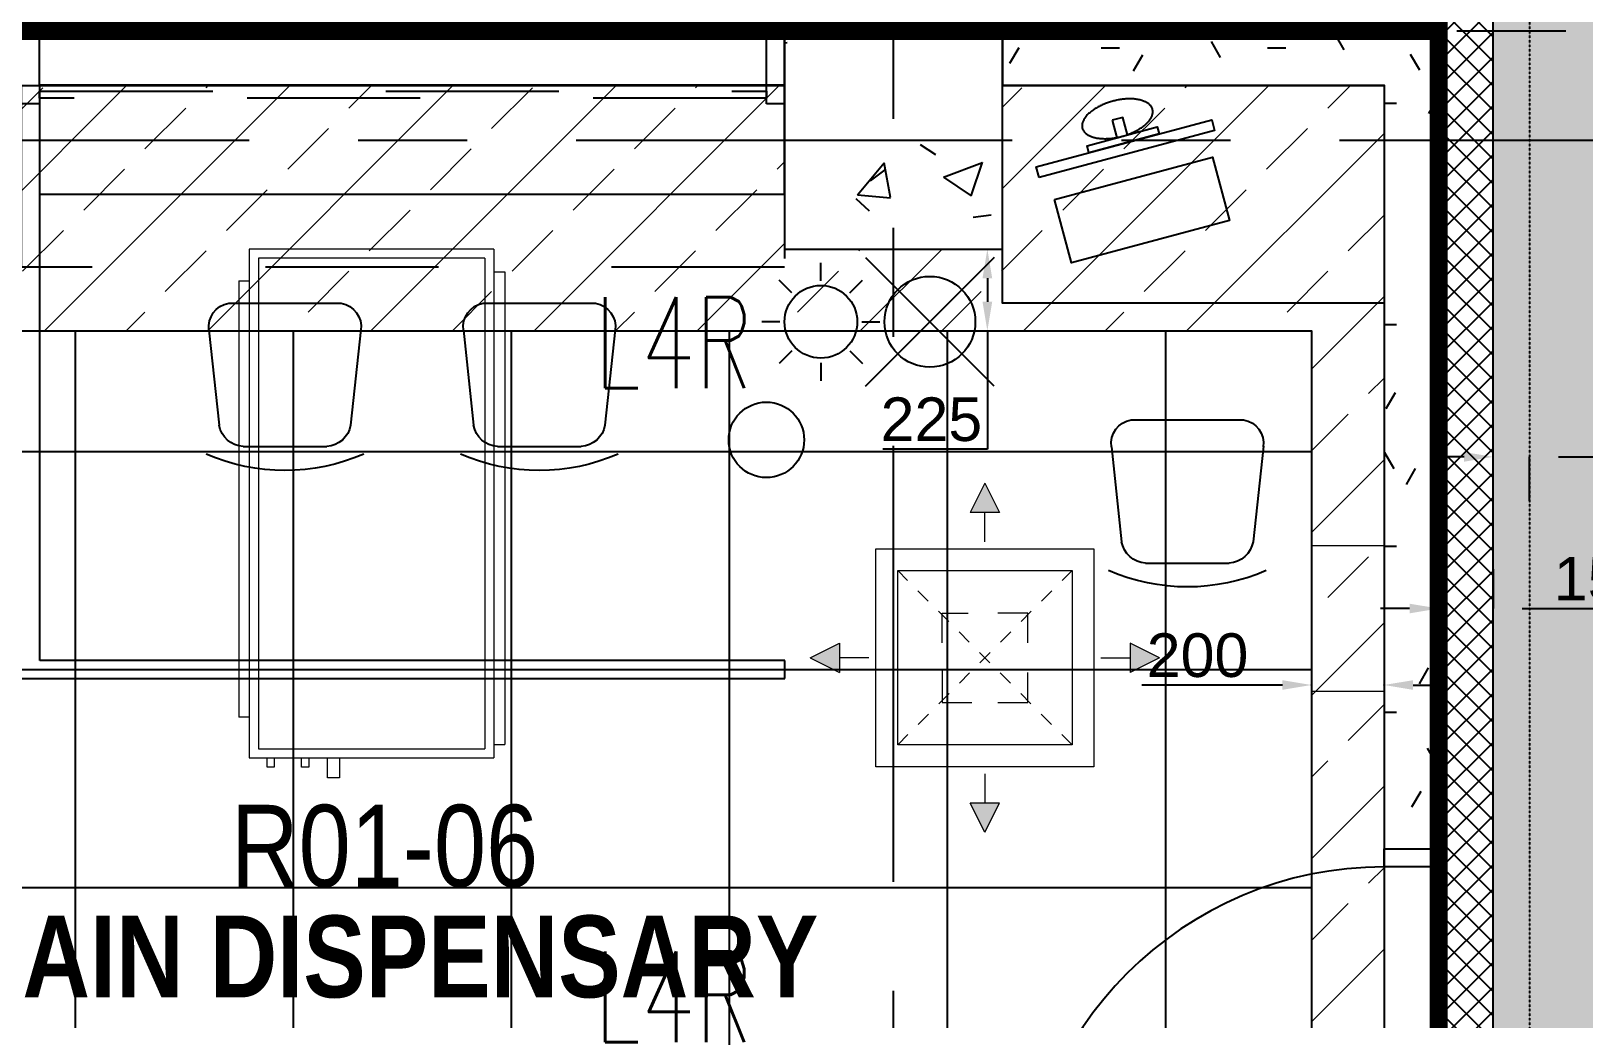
# Model space of a CAD drawing. Header units: millimetres. Extents: x -92759 to 184353, y -15225 to 86714.
# Drawn here: x -55507 to -51233, y 35123 to 37841 of the extents above; entities that cross this region are included whole.
import ezdxf

# ---------------------------------------------------------------- set-up
doc = ezdxf.new("R2010")
doc.units = ezdxf.units.MM
for name, pattern in [('Aligning Line', [3.2004, 1.6002, -1.6002]), ('Dash', [952.5, 476.25, -476.25]), ('HIDDEN', [0.375, 0.25, -0.125]), ('IDA - Grid Line', [2100, 1200, -300, 300, -300]), ('IDA - Hidden 2-1', [450, 300, -150])]:
    doc.linetypes.add(name, pattern=pattern)
doc.layers.get('Defpoints').update_dxf_attribs({"color": 8})
for name, color, linetype in [('0-1', 9, 'Continuous'), ('A-_DOOR----_E', 8, 'Continuous'), ('A-_FURT----_E-1', 8, 'Continuous'), ('A-_ROOMNAME_A', 8, 'Continuous'), ('A-_WALL----_H-1', 9, 'Continuous'), ('A-_WALLPRTN_E', 8, 'Continuous'), ('A-PATT-CONC', 8, 'Continuous'), ('AAG_Dimension', 7, 'Continuous'), ('E-_LITG _ CKT -DB', 1, 'HIDDEN'), ('E-legend', 1, 'Continuous'), ('HF', 7, 'Continuous'), ('HFI 02', 7, 'Continuous'), ('M-ACMV_FCU', 5, 'Continuous'), ('S-_COLN----_E', 8, 'Continuous')]:
    doc.layers.add(name, color=color, linetype=linetype)
for name, color, linetype, true_color in [('1599_FURN_RHH_BLK8 _NEW__1ST STY_dwg _2_-1', 7, 'Continuous', 0xaaaaaa), ('A-_DETA----_E-1', 7, 'IDA - Hidden 2-1', 0xa5a5a5), ('A-_DETA----_E-8', 7, 'Continuous', 0xa5a5a5), ('A-_DETA----_ED-2', 1, 'Continuous', 0xff0000), ('A-_DOOR----_H', 7, 'Dash', 0x000050), ('A-_FURN--4', 7, 'Continuous', 0xaaaaaa), ('E-_FIREALAM_E-1', 1, 'Continuous', 0xff0000), ('S-_ANOTGRID_E-1', 9, 'IDA - Grid Line', 0x808080)]:
    doc.layers.add(name, color=color, linetype=linetype, true_color=true_color)
for name, color, linetype, lineweight in [('HFI 9MM FPB', 94, 'Continuous', 5), ('M-ACMV_Control Panel', 7, 'Continuous', 25), ('M-ACMV_CP_ HL', 7, 'Continuous', 20), ('M-ACMV_FCU--PFCU', 86, 'Continuous', 25), ('M-ACMV_SAD', 5, 'Continuous', 18), ('M-ACMV_SAG', 5, 'Continuous', 25)]:
    doc.layers.add(name, color=color, linetype=linetype, lineweight=lineweight)
doc.styles.add('Arial', font='arial.ttf')
doc.styles.add('Arial Narrow_2', font='ARIALN.TTF', dxfattribs={"height": 225})
doc.styles.add('Arial Narrow_B_1', font='ARIALNB.TTF', dxfattribs={"height": 300})
doc.styles.add('Simplex', font='simplex_.ttf', dxfattribs={"width": 0.7, "height": 450})
doc.styles.get("Standard").update_dxf_attribs({"font": 'arial.ttf'})
doc.dimstyles.get("Standard").update_dxf_attribs({"dimtxt": 0.18, "dimasz": 0.18, "dimexe": 0.18, "dimexo": 0.0625, "dimgap": 0.09, "dimtad": 0, "dimtih": 1, "dimtoh": 1, "dimdec": 4, "dimzin": 0, "dimdsep": 46, "dimtxsty": 'Standard', "dimcen": 0.09, "dimadec": 0, "dimazin": 0, "dimtfac": 1, "dimtdec": 4, "dimtofl": 0, "dimtmove": 0, "dimatfit": 3, "dimfxl": 1, "dimtolj": 1, "dimtzin": 0, "dimarcsym": 0})
pattern_1 = [(0, (-11870.95, 40538.29), (609.6, 152.4), [50.292, -406.908, 50.292, -406.908, -2438.4]), (0, (-11870.95, 40538.29), (609.6, 152.4), [-914.4, 50.292, -864.108, 50.292, -406.908, -1066.8]), (0, (-11870.95, 40538.29), (609.6, 152.4), [-2286, 50.292, -254.508, 50.292, -711.708]), (120, (-11642.35, 40614.49), (-436.78227, 451.7291), [50.292, -406.908, 50.292, -406.908, -2438.4]), (120, (-11642.35, 40614.49), (-436.78227, 451.7291), [-914.4, 50.292, -864.108, 50.292, -406.908, -1066.8]), (120, (-11642.35, 40614.49), (-436.78227, 451.7291), [-2286, 50.292, -254.508, 50.292, -711.708]), (240, (-11566.15, 40919.29), (-172.81773, -604.1291), [50.292, -406.908, 50.292, -406.908, -2438.4]), (240, (-11566.15, 40919.29), (-172.81773, -604.1291), [-914.4, 50.292, -864.108, 50.292, -406.908, -1066.8]), (240, (-11566.15, 40919.29), (-172.81773, -604.1291), [-2286, 50.292, -254.508, 50.292, -711.708])]

# ---------------------------------------------------------------- blocks, each defined once
blk = doc.blocks.new('IDA - Strobe Light - IDA - Strobe Light-8827150-BLK8_RHH_1ST STOREY PLAN')
at = {"layer": 'A-_DETA----_ED-2'}
for p, q in [((200, 312.5), (200, 362.5)), ((120.5, 279.5), (85.1, 314.9)), ((279.5, 279.5), (314.9, 314.9)), ((87.5, 200), (37.5, 200)), ((312.5, 200), (362.5, 200)), ((120.5, 120.5), (85.1, 85.1)), ((200, 87.5), (200, 37.5)), ((279.5, 120.5), (314.9, 85.1))]:
    blk.add_line(p, q, dxfattribs=at)
blk.add_circle((200, 200), 100, dxfattribs=at)
blk = doc.blocks.new('IDA - F - Single - Swing1 - 1100L X 2200H -TD-03-10510365-BLK8_RHH_1ST STOREY PLAN')
at = {"layer": 'A-_DOOR----_E'}
for p, q in [((-550, 75), (-500, 75)), ((-500, 75), (-500, -75)), ((500, 75), (550, 75)), ((500, -75), (500, 75)), ((-500, -75), (-550, -75)), ((450, -75), (500, -75)), ((450, -1075), (450, -75)), ((500, -75), (500, -1075)), ((550, -75), (500, -75)), ((500, -1075), (450, -1075))]:
    blk.add_line(p, q, dxfattribs=at)
blk.add_arc((500, -75), 1000, 180, 270, dxfattribs=at)
blk = doc.blocks.new('IDA - RS - Roller Shutter - Single - 2100L X 1200H - RS03-10171729-BLK8_RHH_1ST STOREY PLAN')
at = {"layer": 'A-_DOOR----_E'}
for p, q in [((-1050, 125), (-1000, 125)), ((-1050, 75), (-1050, 125)), ((-1000, 125), (-1000, 75)), ((1000, 125), (1050, 125)), ((1000, 75), (1000, 125)), ((1050, 125), (1050, 75)), ((-1000, 75), (-1050, 75)), ((1050, 75), (1000, 75))]:
    blk.add_line(p, q, dxfattribs=at)
at = {"layer": 'A-_DOOR----_H'}
for p, q in [((-1050, 575), (1050, 575)), ((-1050, 75), (-1050, 575)), ((1050, 575), (1050, 75)), ((-1000, 109.525), (1000, 109.525)), ((-1000, 90.475), (-1000, 109.525)), ((1000, 90.475), (-1000, 90.475)), ((1000, 109.525), (1000, 90.475)), ((1050, 75), (-1050, 75))]:
    blk.add_line(p, q, dxfattribs=at)
blk = doc.blocks.new('IDA- Fire Extinguisher1 - 3kg AB-9639890-BLK8_RHH_1ST STOREY PLAN')
at = {"layer": 'A-_DETA----_ED-2'}
for p in [(-276.8, 376.8), (76.8, 376.8), (-276.8, 23.2), (76.8, 23.2)]:
    blk.add_line(p, (-100, 200), dxfattribs=at)
blk.add_circle((-100, 200), 125, dxfattribs=at)
blk = doc.blocks.new('1599_FURN_RHH_BLK8 _NEW__1ST STY_dwg_CHAIR-10346284-BLK8_RHH_1ST STOREY PLAN')
at = {"layer": 'A-_FURN--4'}
for p, q in [((362639.3, -313382.2), (362869.3, -313382.2)), ((362545.4, -313702.3), (362573.4, -313441.1)), ((362963.4, -313704.2), (362935.2, -313441.1)), ((362599.6, -313776.6), (362909, -313776.6))]:
    blk.add_line(p, q, dxfattribs=at)
for centre, radius, start, end in [((362754.4, -313864.3), 547.7, 66.6649, 113.3351), ((362643.9, -313453.7), 71.6, 93.695, 169.8843), ((362864.7, -313453.7), 71.6, 10.1157, 86.305), ((362610.5, -313711.7), 65.8, 171.7351, 260.4846), ((362898.2, -313711.7), 65.8, 279.5154, 8.2649)]:
    blk.add_arc(centre, radius, start, end, dxfattribs=at)
blk = doc.blocks.new('1599_FURN_RHH_BLK8 _NEW__1ST STY_dwg_MONITOR-10346286-BLK8_RHH_1ST STOREY PLAN')
at = {"layer": 'A-_FURN--4', "flags": 128}
for points in [[(-100, 250), (-70, 250), (-70, -250), (-100, -250)], [(-70, 100), (-50, 100), (-50, -100), (-70, -100)], [(0, 15), (-50, 15), (-50, -15), (0, -15)]]:
    blk.add_lwpolyline(points, close=True, dxfattribs=at)
at = {"layer": 'A-_FURN--4'}
for points in [[(0, 100), (-50, 100), (-50, 0)], [(50, 0), (50, 100), (0, 100)], [(-50, 0), (-50, -100), (0, -100)], [(0, -100), (50, -100), (50, 0)]]:
    blk.add_rational_spline(points, [1, 0.707106781187, 1], degree=2, dxfattribs=at)
blk = doc.blocks.new('1599_FURN_RHH_BLK8 _NEW__1ST STY_dwg _2_-10346281-BLK8_RHH_1ST STOREY PLAN')
at = {"layer": 'A-_FURN--4', "flags": 128}
for points in [[(-20005.1, -41649.1), (-20005.1, -41949.1), (-17955.1, -41949.1), (-17955.1, -41649.1)], [(-16305.1, -42249.1), (-17355.1, -42249.1), (-17355.1, -41649.1), (-16305.1, -41649.1)], [(-17212.3, -41963.8), (-16777.6, -41847.3), (-16731, -42021.2), (-17165.7, -42137.7)]]:
    blk.add_lwpolyline(points, close=True, dxfattribs=at)
at = {"rotation": 105.0000000002767}
blk.add_blockref('1599_FURN_RHH_BLK8 _NEW__1ST STY_dwg_MONITOR-10346286-BLK8_RHH_1ST STOREY PLAN', (-17039, -41741.3), dxfattribs=at)
at = {"extrusion": (0, 0, -1), "zscale": -1, "rotation": 180}
for p in [(382084.4, -356025.7), (381384.4, -356025.7), (379600.8, -356346.2)]:
    blk.add_blockref('1599_FURN_RHH_BLK8 _NEW__1ST STY_dwg_CHAIR-10346284-BLK8_RHH_1ST STOREY PLAN', p, dxfattribs=at)
blk = doc.blocks.new('A$Cb2bf8f38')
at = {"layer": 'A-_WALL----_H-1'}
h = blk.add_hatch(dxfattribs=at)
h.set_pattern_fill('FP_1', color=256, style=0, pattern_type=2)
h.set_pattern_definition(pattern_1)
h.paths.add_polyline_path([(-10500, 5150), (-10500, 5300), (-10550.1, 5300), (-10550, 5150)])
h.paths.add_polyline_path([(-14650, 5150), (-12550, 5150), (-12550, 5300), (-14650, 5300), (-14650, 5225)])
h.paths.add_polyline_path([(-16100, 5150), (-15750, 5150), (-15750, 5300), (-16100, 5300), (-16100, 5225)])
h.paths.add_polyline_path([(-8850, 5150), (-8850, 5300), (-9900, 5300), (-9900, 5150)])
h.paths.add_polyline_path([(-17200, 5150), (-17200, 5300), (-17300, 5300), (-17300, 5150)])
h = blk.add_hatch(dxfattribs=at)
h.set_pattern_fill('FP_1', color=256, style=0, pattern_type=2)
h.set_pattern_definition(pattern_1)
h.paths.add_polyline_path([(-8700, -2200), (-8700, -1949.9), (-8850, -1950), (-8850, -2200), (-8775, -2200)])
h.paths.add_polyline_path([(-8850, 1450), (-8700, 1450), (-8700, 1950), (-8850, 1950), (-8850, 1500)])
h.paths.add_polyline_path([(-8700, 3050), (-8700, 5300), (-8850, 5300), (-8850, 3050), (-8775, 3050)])
at = {"layer": 'S-_COLN----_E'}
h = blk.add_hatch(dxfattribs=at)
h.set_pattern_fill('FP_4', color=256, style=0, pattern_type=2)
h.set_pattern_definition([(50, (-11870.95, 40538.3), (1093.104, -95.634), [114.3, -1257.3]), (355, (-11871, 40538.3), (-211.457, 1146.34), [91.44, -1005.84]), (100.451, (-11779.9, 40530.3), (881.656, 1050.7), [97.14, -1068.54]), (46.184, (-11871, 40843.1), (1626.475, -252.257), [171.45, -1885.95]), (96.636, (-11735.4, 40822), (1424.416, 1484.565), [145.71, -1602.81]), (351.184, (-11871, 40843.1), (1424.43, 1484.55), [137.16, -1508.76]), (21, (-11718.55, 40766.9), (909.686, -613.59), [114.3, -1257.3]), (326, (-11718.6, 40766.9), (370.812, 1105.13), [91.44, -1005.84]), (71.451, (-11642.7, 40715.8), (1280.503, 491.528), [97.14, -1068.54]), (37.5, (-11870.95, 40538.3), (18.5313, 507.3303), [50.292, -943.356, 50.292, -970.788, -1009.65]), (37.5, (-11870.95, 40538.3), (18.5313, 507.3303), [-2014.728, 50.292, -959.358]), (7.5, (-11870.95, 40538.3), (400.918, 601.084), [50.292, -531.876, 50.292, -920.496, -384.81]), (7.5, (-11870.95, 40538.3), (400.918, 601.084), [-1552.956, 50.292, -334.518]), (327.5, (-12210.8, 40538.3), (813.545, -34.3737), [50.292, -330.708, 50.292, -1138.428, -1577.34]), (327.5, (-12210.8, 40538.3), (813.545, -34.3737), [-1569.72, 50.292, -1527.048]), (317.5, (-12363.2, 40538.3), (888.775, 152.56), [50.292, -445.008, 50.292, -739.14, -1120.14]), (317.5, (-12363.2, 40538.3), (888.775, 152.56), [-1284.732, 50.292, -1069.848])])
h.paths.add_polyline_path([(-9900, 4700), (-9900, 5300), (-10500, 5300), (-10500, 4700)])
at = {"layer": 'A-_DETA----_E-1'}
blk.add_line((-6100, 5300), (-8700, 5300), dxfattribs=at)
at = {"layer": 'A-_DETA----_E-8'}
blk.add_line((-12750, 5300), (-10300, 5300), dxfattribs=at)
at = {"layer": 'A-_WALLPRTN_E'}
for p, q in [((-14400, 5300), (-10500, 5300)), ((-12550, 5150), (-12550, 5300)), ((-10550.1, 5300), (-10550.1, 5150)), ((-10500, 5150), (-10500, 5300)), ((-8700, 5300), (-9900, 5300)), ((-9900, 5300), (-9900, 5150)), ((-8700, 3050), (-8700, 5300)), ((-10550.1, 5150), (-12550, 5150)), ((-12549, 5134.5), (-12549, 5150)), ((-9900, 5150), (-8850, 5150)), ((-8850, 5150), (-8850, 3050)), ((-12549, 3568), (-12549, 5115.5)), ((-10499, 3568), (-12549, 3568)), ((-10499, 3518), (-10499, 3568)), ((-12599, 3518), (-10499, 3518)), ((-8850, 3050), (-8700, 3050))]:
    blk.add_line(p, q, dxfattribs=at)
at = {"layer": 'S-_ANOTGRID_E-1'}
for p, q in [((-10200, -20141.4), (-10200, 53272.8)), ((-38373.1, 5000), (13584.7, 5000))]:
    blk.add_line(p, q, dxfattribs=at)
at = {"layer": 'S-_COLN----_E'}
for p, q in [((-9900, 5300), (-10500, 5300)), ((-10500, 5300), (-10500, 5150)), ((-9900, 5150), (-9900, 5300)), ((-9900, 4700), (-9900, 5150)), ((-10500, 5100), (-10500, 4700)), ((-10500, 4700), (-9900, 4700))]:
    blk.add_line(p, q, dxfattribs=at)
at = {"layer": '1599_FURN_RHH_BLK8 _NEW__1ST STY_dwg _2_-1'}
blk.add_blockref('1599_FURN_RHH_BLK8 _NEW__1ST STY_dwg _2_-10346281-BLK8_RHH_1ST STOREY PLAN', (7455.1, 46800), dxfattribs=at)
at = {"layer": 'A-_DOOR----_E'}
for name, p, rotation in [('IDA - RS - Roller Shutter - Single - 2100L X 1200H - RS03-10171729-BLK8_RHH_1ST STOREY PLAN', (-11550, 5225), 180), ('IDA - F - Single - Swing1 - 1100L X 2200H -TD-03-10510365-BLK8_RHH_1ST STOREY PLAN', (-8775, 2500), 269.9999999999999)]:
    blk.add_blockref(name, p, dxfattribs=dict(at, rotation=rotation))
at = {"layer": 'A-_FURT----_E-1', "rotation": 180}
blk.add_blockref('IDA- Fire Extinguisher1 - 3kg AB-9639890-BLK8_RHH_1ST STOREY PLAN', (-10200, 4700), dxfattribs=at)
at = {"layer": 'E-_FIREALAM_E-1', "rotation": 180}
blk.add_blockref('IDA - Strobe Light - IDA - Strobe Light-8827150-BLK8_RHH_1ST STOREY PLAN', (-10200, 4700), dxfattribs=at)
at = {"layer": 'A-_ROOMNAME_A', "char_height": 225, "attachment_point": 1}
for s, insert, width, style in [('R01-06', (-12023.1, 3170.8), 1058.227, 'Arial Narrow_2'), ('MAIN DISPENSARY', (-12812.1, 2866), 2970.252, 'Arial Narrow_B_1')]:
    blk.add_mtext(s, dxfattribs=dict(at, insert=insert, width=width, style=style))
blk = doc.blocks.new('*D509')
at = {"layer": 'Defpoints', "color": 0, "transparency": 16777216}
for p in [(3171, 463280.7), (3320.9, 463280.7), (3320.9, 463172.7)]:
    blk.add_point(p, dxfattribs=at)
at = {"layer": 'HFI 02', "color": 0, "lineweight": -2, "transparency": 16777216}
for p, q in [((3171, 463280.6), (3171, 463172.5)), ((3320.9, 463280.6), (3320.9, 463172.5)), ((3091, 463172.7), (3011, 463172.7)), ((3400.9, 463172.7), (3774.4, 463172.7))]:
    blk.add_line(p, q, dxfattribs=at)
at = {"layer": 'HFI 02', "color": 0, "transparency": 16777216}
for points in [[(3091, 463186), (3091, 463159.3), (3171, 463172.7)], [(3400.9, 463186), (3400.9, 463159.3), (3320.9, 463172.7)]]:
    blk.add_solid(points, dxfattribs=at)
at = {"layer": 'HFI 02', "color": 152, "true_color": 0x2776bb, "transparency": 16777216, "insert": (3627.7, 463253.9), "char_height": 120, "attachment_point": 5, "style": 'Arial'}
blk.add_mtext('\\A1;150', dxfattribs=at)
blk = doc.blocks.new('*D510')
at = {"layer": 'Defpoints', "color": 0, "transparency": 16777216}
for p in [(3420.9, 463590), (3320.9, 463468.7), (3420.9, 463468.7)]:
    blk.add_point(p, dxfattribs=at)
at = {"layer": 'HFI 02', "color": 0, "lineweight": -2, "transparency": 16777216}
for p, q in [((3240.9, 463590), (3160.9, 463590)), ((3320.9, 463468.8), (3320.9, 463590.2)), ((3420.9, 463468.8), (3420.9, 463590.2)), ((3500.9, 463590), (3874.4, 463590))]:
    blk.add_line(p, q, dxfattribs=at)
at = {"layer": 'HFI 02', "color": 0, "transparency": 16777216}
for points in [[(3240.9, 463603.3), (3240.9, 463576.7), (3320.9, 463590)], [(3500.9, 463603.3), (3500.9, 463576.7), (3420.9, 463590)]]:
    blk.add_solid(points, dxfattribs=at)
at = {"layer": 'HFI 02', "color": 152, "true_color": 0x2776bb, "transparency": 16777216, "insert": (3727.7, 463671.3), "char_height": 120, "attachment_point": 5, "style": 'Arial'}
blk.add_mtext('\\A1;100', dxfattribs=at)
blk = doc.blocks.new('*D585')
at = {"layer": 'AAG_Dimension', "color": 0, "lineweight": -2, "transparency": 16777216}
for p, q in [((1875.3, 464161.7), (1929.4, 464161.7)), ((1929.2, 464081.7), (1929.2, 464016.7)), ((1875.3, 463936.7), (1929.4, 463936.7)), ((1929.2, 463936.7), (1929.2, 463611.6)), ((1929.2, 463611.6), (1641.1, 463611.6))]:
    blk.add_line(p, q, dxfattribs=at)
at = {"layer": 'AAG_Dimension', "color": 0, "transparency": 16777216}
for points in [[(1915.9, 464081.7), (1942.5, 464081.7), (1929.2, 464161.7)], [(1915.9, 464016.7), (1942.5, 464016.7), (1929.2, 463936.7)]]:
    blk.add_solid(points, dxfattribs=at)
at = {"layer": 'Defpoints', "color": 0, "transparency": 16777216}
for p in [(1875.2, 464161.7), (1875.2, 463936.7), (1929.2, 463936.7)]:
    blk.add_point(p, dxfattribs=at)
at = {"layer": 'AAG_Dimension', "color": 152, "true_color": 0x2776bb, "transparency": 16777216, "insert": (1775.2, 463692.8), "char_height": 120, "attachment_point": 5, "style": 'Arial'}
blk.add_mtext('\\A1;225', dxfattribs=at)
blk = doc.blocks.new('*D586')
at = {"layer": 'AAG_Dimension', "color": 0, "lineweight": -2, "transparency": 16777216}
for p, q in [((2741, 462962.2), (2354.2, 462962.2)), ((2821, 462962.2), (2821, 462962.4)), ((3021, 462962.2), (3021, 462962.4)), ((3101, 462962.2), (3181, 462962.2))]:
    blk.add_line(p, q, dxfattribs=at)
at = {"layer": 'AAG_Dimension', "color": 0, "transparency": 16777216}
for points in [[(2741, 462975.5), (2741, 462948.9), (2821, 462962.2)], [(3101, 462975.5), (3101, 462948.9), (3021, 462962.2)]]:
    blk.add_solid(points, dxfattribs=at)
at = {"layer": 'Defpoints', "color": 0, "transparency": 16777216}
for p in [(2821, 462962.2), (2821, 462962.2), (3021, 462962.2)]:
    blk.add_point(p, dxfattribs=at)
at = {"layer": 'AAG_Dimension', "color": 152, "true_color": 0x2776bb, "transparency": 16777216, "insert": (2507.6, 463043.5), "char_height": 120, "attachment_point": 5, "style": 'Arial'}
blk.add_mtext('\\A1;200', dxfattribs=at)
blk = doc.blocks.new('A$C020d881d')
at = {"layer": 'E-legend', "lineweight": 25}
blk.add_circle((818.7, 172), 103.8, dxfattribs=at)
at = {"layer": 'E-legend', "lineweight": 25, "style": 'Simplex', "width": 0.7}
blk.add_text('L4R', height=250, dxfattribs=at).set_placement((345.2, 314.3))
blk = doc.blocks.new('EL_B8_L1_R4')
at = {"color": 6, "linetype": 'HIDDEN', "ltscale": 40, "const_width": 50}
blk.add_lwpolyline([(13092.9, -27358.3), (13092.9, -43108.3), (10382.9, -43108.3), (10382.9, -42358.3), (6692.9, -42358.3), (6692.9, -42758.3), (2092.9, -42758.3), (2092.9, -35258.3), (-3607.1, -35258.3), (-3607.1, -24683.3), (4692.9, -24683.3), (4692.9, -34658.3), (10992.9, -34658.3), (10992.9, -14008.3), (2242.9, -14008.3), (2242.9, -2458.3), (-3957.1, -2458.3), (-3957.1, -58.3), (842.9, -58.3), (842.9, 3691.7), (2342.9, 3691.7), (2342.9, -58.3), (13092.9, -58.3), (13092.9, -12058.3)], dxfattribs=at)
at = {"layer": 'E-_LITG _ CKT -DB', "ltscale": 0.5}
for p in [(-575.7, -36555.3), (-575.7, -38355.3)]:
    blk.add_blockref('A$C020d881d', p, dxfattribs=at)
blk = doc.blocks.new('A$C7a86ca6c')
at = {"layer": 'M-ACMV_FCU', "lineweight": 5}
for p, q in [((-276.9, 712.2), (-276.9, 767)), ((-276.9, 767), (-244.7, 767)), ((-244.7, 767), (-244.7, 712.2)), ((-192.9, 712.2), (-192.9, 738.2)), ((-192.9, 738.2), (-172.8, 738.2)), ((-172.8, 738.2), (-172.8, 712.2)), ((-97.9, 712.2), (-97.9, 738)), ((-97.9, 738), (-77.8, 738)), ((-77.8, 738), (-77.8, 712.2)), ((-702, -687.7), (-702, 712.3)), ((-29, 712.3), (-702, 712.3)), ((-677, -662.7), (-677, 687.3)), ((-54, 687.3), (-677, 687.3)), ((-244.7, 712.2), (-276.9, 712.2)), ((-244.7, 712.2), (-276.9, 712.2)), ((-172.8, 712.2), (-192.9, 712.2)), ((-77.8, 712.2), (-97.9, 712.2)), ((-54, -662.7), (-54, 687.3)), ((-29, -687.7), (-29, 712.3)), ((-702, 675.1), (-732, 675.1)), ((-732, -624.9), (-732, 675.1)), ((-28.9, 600), (0, 600)), ((0, -600), (0, 600)), ((0, -600), (0, 600)), ((-702, -624.9), (-732, -624.9)), ((0, -600), (-29, -600)), ((-677, -662.7), (-54, -662.7)), ((-702, -687.7), (-29, -687.7))]:
    blk.add_line(p, q, dxfattribs=at)
blk = doc.blocks.new('A$Ccf37d9f4')
at = {"layer": 'A-PATT-CONC', "ltscale": 100}
h = blk.add_hatch(color=5, dxfattribs=at)
h.dxf.hatch_style = 1
h.paths.add_polyline_path([(0, 480.4), (-40.3, 399.8), (40.3, 399.8)])
h = blk.add_hatch(color=5, dxfattribs=at)
h.dxf.hatch_style = 1
h.paths.add_polyline_path([(-399.8, 40.3), (-480.4, 0), (-399.8, -40.3)])
h = blk.add_hatch(color=5, dxfattribs=at)
h.dxf.hatch_style = 1
h.paths.add_polyline_path([(399.8, -40.3), (480.4, 0), (399.8, 40.3)])
h = blk.add_hatch(color=5, dxfattribs=at)
h.dxf.hatch_style = 1
h.paths.add_polyline_path([(40.3, -399.8), (-40.3, -399.8), (0, -480.4)])
at = {"layer": 'M-ACMV_SAD', "color": 5, "lineweight": 0}
for p, q in [((0, 480.4), (-40.3, 399.8)), ((0, 480.4), (40.3, 399.8)), ((-40.3, 399.8), (40.3, 399.8)), ((-480.4, 0), (-399.8, 40.3)), ((-480.4, 0), (-399.8, -40.3)), ((-399.8, -40.3), (-399.8, 40.3)), ((399.8, -40.3), (399.8, 40.3)), ((480.4, 0), (399.8, 40.3)), ((480.4, 0), (399.8, -40.3))]:
    blk.add_line(p, q, dxfattribs=at)
at = {"layer": 'M-ACMV_SAD', "lineweight": 0}
for p, q in [((0, 319.2), (0, 399.8)), ((-319.2, 0), (-399.8, 0)), ((319.2, 0), (399.8, 0)), ((0, -319.2), (0, -399.8)), ((-40.3, -399.8), (40.3, -399.8)), ((0, -480.4), (-40.3, -399.8)), ((0, -480.4), (40.3, -399.8))]:
    blk.add_line(p, q, dxfattribs=at)
at = {"layer": 'M-ACMV_SAD', "linetype": 'Aligning Line', "ltscale": 25}
for p, q in [((-240, 240), (240, -240)), ((240, 240), (-240, -240))]:
    blk.add_line(p, q, dxfattribs=at)
at = {"layer": 'M-ACMV_SAD'}
for points in [[(-300, 300), (300, 300), (300, -300), (-300, -300)], [(-240, 240), (240, 240), (240, -240), (-240, -240)]]:
    blk.add_lwpolyline(points, close=True, dxfattribs=at)
at = {"layer": 'M-ACMV_SAD', "lineweight": 0}
for points in [[(-35.8, 122.9), (-117.8, 122.9), (-117.8, 41)], [(117.8, 30.7), (117.8, 122.9), (35.8, 122.9)], [(-117.8, -41), (-117.8, -122.9), (-35.8, -122.9)], [(117.8, -41), (117.8, -122.9), (46.1, -122.9)]]:
    blk.add_lwpolyline(points, dxfattribs=at)
blk = doc.blocks.new('A$Ce886c8c0')
at = {"layer": 'M-ACMV_Control Panel', "lineweight": 5}
blk.add_lwpolyline([(200, -200), (200, 200), (0, 200), (0, -200)], close=True, dxfattribs=at)
blk.add_solid([(0, -200), (200, -200), (200, 200), (0, -200)], dxfattribs=at)
blk = doc.blocks.new('ACMV_B8L1_R9')
at = {"layer": 'M-ACMV_CP_ HL', "lineweight": 5}
blk.add_blockref('A$Ce886c8c0', (237820, -73729.8), dxfattribs=at)
at = {"layer": 'M-ACMV_FCU--PFCU', "rotation": 180}
blk.add_blockref('A$C7a86ca6c', (234868, -73401.1), dxfattribs=at)
at = {"layer": 'M-ACMV_SAG', "rotation": 180}
blk.add_blockref('A$Ccf37d9f4', (236921.4, -73837.8), dxfattribs=at)
blk = doc.blocks.new('RCP_B8L1')
at = {"layer": 'A-PATT-CONC'}
h = blk.add_hatch(dxfattribs=at)
h.set_pattern_fill('ANSI37', color=256, scale=15)
h.set_pattern_definition([(45, (-200000, 500000), (-33.67596, 33.67596), []), (135, (-200000, 500000), (-33.67596, -33.67596), [])])
h.paths.add_polyline_path([(-2529.04966, 467793.20229), (-2529.04966, 464761.70958), (3170.94439, 464761.70958), (3170.94439, 457211.70958), (7770.95034, 457211.70958), (7770.95034, 457661.70958), (11460.95032, 457661.70958), (11460.95032, 456911.7134), (14170.95033, 456911.7134), (14170.95033, 472661.70958), (14020.95033, 472661.70958), (14020.95033, 457061.70958), (11610.95032, 457061.70958), (11610.95032, 457811.70958), (7620.95034, 457811.70958), (7620.95034, 457361.70958), (3320.94439, 457361.70958), (3320.94439, 464911.70958), (-2379.04966, 464911.70958), (-2379.04966, 467793.20229)])
h = blk.add_hatch(dxfattribs=at)
h.set_pattern_fill('ANSI37', color=256, scale=189, angle=45)
h.set_pattern_definition([(90, (-9179.05, 458536.7), (-600.075, 0), []), (180, (-9179.05, 458536.7), (-6e-14, -600.075), [])])
h.paths.add_polyline_path([(-4379.04966, 460936.70959), (-3779.04966, 460936.70958), (-3779.04966, 463936.70958), (2820.95034, 463936.70958), (2820.95034, 461536.70959), (-779.04966, 461536.70959), (-779.04966, 457936.70959), (-2276.12281, 457936.70959), (-2276.12281, 459111.70958), (-2426.12281, 459111.70958), (-2426.12281, 457936.70959), (-9179.04966, 457936.70959), (-9179.04966, 458536.70959), (-4379.04966, 458536.70959)])
at = {"layer": 'HFI 9MM FPB'}
h = blk.add_hatch(dxfattribs=at)
h.set_pattern_fill('ANSI33', color=256, scale=50)
h.paths.add_polyline_path([(3420.95034, 503711.71507), (3420.95034, 499961.70958), (14170.95033, 499961.70958), (14170.95033, 498786.70958), (14170.95033, 496961.70958), (14620.95033, 496961.70958), (14620.95033, 495861.70958), (14170.95033, 495861.70958), (14170.95033, 487961.70958), (14770.95033, 487961.70958), (14770.95033, 488411.70958), (17420.95033, 488411.70958), (17420.95033, 489484.4), (17420.95033, 489561.70958), (19070.95033, 489561.70958), (19070.95033, 488561.70958), (18870.95033, 488561.70958), (18870.95033, 487961.70958), (19070.95033, 487961.70958), (19070.95033, 485386.70958), (15770.95033, 485386.70958), (15770.95033, 486036.70958), (14170.95033, 486036.70958), (14170.95033, 474361.70958), (16695.95033, 474361.70958), (16695.95033, 472561.70958), (14827.95033, 472561.70958), (14827.95033, 472661.70958), (14170.95033, 472661.70958), (14170.95033, 456911.7134), (11460.95032, 456911.7134), (11460.95032, 457661.70958), (7770.95034, 457661.70958), (7770.95034, 457211.70958), (3170.94439, 457211.70958), (3170.94439, 464761.70958), (-2529.04966, 464761.70958), (-2529.04966, 475336.70958), (5770.95034, 475336.70958), (5770.95034, 465361.70958), (12071.95033, 465361.70958), (12071.95033, 486011.70958), (3321.95033, 486011.70958), (3321.95033, 497561.70958), (-2879.04966, 497561.70958), (-2879.04966, 499961.70958), (1920.95034, 499961.70958), (1920.95034, 503711.71507), (2120.95034, 503711.71507)])
h.paths.add_polyline_path([(13420.95033, 497861.70958), (13420.95033, 457661.70958), (12820.95033, 457661.70958), (12820.95033, 497861.70958), (-2178.96619, 497861.70958), (-2178.96619, 499661.70958), (13420.95033, 499661.70958)], flags=16)
h.paths.add_polyline_path([(12070.95033, 496961.70958), (3671.95033, 496961.70959), (3671.95033, 486161.70959), (12070.95033, 486161.70958)], flags=16)
h.paths.add_polyline_path([(15120.95033, 488099.20958), (15120.95033, 486299.20958), (16320.95033, 486299.20958), (16320.95033, 485699.20958), (18720.95033, 485699.20958), (18720.95033, 488099.20958)], flags=16)
h.paths.add_polyline_path([(8070.95034, 463261.70958), (11870.95034, 463261.70958), (11870.95034, 459461.70958), (8070.95034, 459461.70958)], flags=0)
h.paths.add_polyline_path([(7920.95034, 463411.70958), (12020.95034, 463411.70958), (12020.95034, 459311.70958), (7920.95034, 459311.70958)], flags=16)
h.paths.add_polyline_path([(-1979.04966, 474849.20967), (5220.95034, 474849.20967), (5220.95034, 465249.22398), (-1979.04966, 465249.22398)], flags=16)
h.paths.add_polyline_path([(-2529.04966, 467793.20229), (-2529.04966, 464761.70958), (3170.94439, 464761.70958), (3170.94439, 457211.70958), (7770.95034, 457211.70958), (7770.95034, 457661.70958), (11460.95032, 457661.70958), (11460.95032, 456911.7134), (14170.95033, 456911.7134), (14170.95033, 472661.70958), (14020.95033, 472661.70958), (14020.95033, 457061.70958), (11610.95032, 457061.70958), (11610.95032, 457811.70958), (7620.95034, 457811.70958), (7620.95034, 457361.70958), (3320.94439, 457361.70958), (3320.94439, 464911.70958), (-2379.04966, 464911.70958), (-2379.04966, 467793.20229), (-2379.04966, 475186.70967), (5620.95034, 475186.70967), (5620.95034, 465211.72398), (12220.95033, 465211.72398), (12220.95033, 486011.70958), (12070.95033, 486011.70958), (12070.95033, 465361.72398), (5770.95034, 465361.72398), (5770.95034, 475336.70967), (-2529.04966, 475336.70967)], flags=16)
h = blk.add_hatch(dxfattribs=at)
h.set_pattern_fill('ANSI33', color=256, scale=50)
h.set_pattern_definition([(45, (-200000, 500000), (-224.5064, 224.5064), []), (45, (-199775.5, 500000), (-224.5064, 224.5064), [158.75, -79.375])])
h.paths.add_polyline_path([(-4379.04966, 460936.70959), (-3779.04966, 460936.70958), (-3779.04966, 463936.70958), (2820.95034, 463936.70958), (2820.95034, 461536.70959), (-779.04966, 461536.70959), (-779.04966, 457936.70959), (-2276.12281, 457936.70959), (-2276.12281, 459111.70958), (-2426.12281, 459111.70958), (-2426.12281, 457936.70959), (-9179.04966, 457936.70959), (-9179.04966, 458536.70959), (-4379.04966, 458536.70959)], flags=16)
h.paths.add_polyline_path([(-9479.04966, 458911.71826), (-4629.04966, 458911.72693), (-4629.04966, 461311.70958), (-3979.04966, 461311.70958), (-3979.04966, 464611.70958), (1370.95034, 464611.70958), (1370.95034, 464161.70958), (1970.95034, 464161.70958), (1970.95034, 464612.6459), (3020.95034, 464612.6459), (3020.95034, 461311.72451), (-429.05517, 461311.72451), (-429.05517, 457261.70958), (-2276.12281, 457261.70958), (-2276.12281, 459111.70958), (-2426.12281, 459111.70958), (-2426.12281, 457261.70958), (-5429.04966, 457261.70958), (-5429.04966, 457661.70958), (-6029.04966, 457661.70958), (-6029.04966, 457261.70958), (-9479.04966, 457261.70091)])
at = {"layer": 'HF'}
for points in [[(14170.95033, 472661.70958), (14170.95033, 456911.7134), (11460.95032, 456911.7134), (11460.95032, 457661.70958), (7770.95034, 457661.70958), (7770.95034, 457211.70958), (3170.94439, 457211.70958), (3170.94439, 464761.70958), (-2529.04966, 464761.70958), (-2529.04966, 475336.70958)], [(-2529.04966, 467793.20229), (-2529.04966, 464761.70958), (3170.94439, 464761.70958), (3170.94439, 457211.70958), (7770.95034, 457211.70958), (7770.95034, 457661.70958), (11460.95032, 457661.70958), (11460.95032, 456911.7134), (14170.95033, 456911.7134), (14170.95033, 472661.70958), (14020.95033, 472661.70958), (14020.95033, 457061.70958), (11610.95032, 457061.70958), (11610.95032, 457811.70958), (7620.95034, 457811.70958), (7620.95034, 457361.70958), (3320.94439, 457361.70958), (3320.94439, 464911.70958), (-2379.04966, 464911.70958), (-2379.04966, 467793.20229)]]:
    blk.add_lwpolyline(points, dxfattribs=at)
at = {"layer": 'HF', "linetype": 'Dash', "ltscale": 0.0005}
blk.add_lwpolyline([(12220.95033, 486011.70958), (12320.95033, 486011.70958), (12320.95033, 465111.72398), (5520.95034, 465111.72398), (5520.95034, 475086.70967), (-2279.04966, 475086.70967), (-2279.04966, 467793.20229), (-2279.04966, 465011.70958), (3420.94439, 465011.70958), (3420.94439, 457461.70958), (7520.95034, 457461.70958), (7520.95034, 457911.70958), (11710.95032, 457911.70958), (11710.95032, 457161.70958), (13920.95033, 457161.70958), (13920.95033, 472661.70958), (14020.95033, 472661.70958)], dxfattribs=at)
at = {"layer": 'HF'}
for points in [[(-9479.04966, 458911.71826), (-4629.04966, 458911.72693), (-4629.04966, 461311.70958), (-3979.04966, 461311.70958), (-3979.04966, 464611.70958), (1370.95034, 464611.70958), (1370.95034, 464161.70958), (1970.95034, 464161.70958), (1970.95034, 464612.6459), (3020.95034, 464612.6459), (3020.95034, 461311.72451), (-429.05517, 461311.72451), (-429.05517, 457261.70958), (-2276.12281, 457261.70958), (-2276.12281, 459111.70958), (-2426.12281, 459111.70958), (-2426.12281, 457261.70958), (-5429.04966, 457261.70958), (-5429.04966, 457661.70958), (-6029.04966, 457661.70958), (-6029.04966, 457261.70958), (-9479.04966, 457261.70091)], [(-4379.04966, 460936.70959), (-3779.04966, 460936.70958), (-3779.04966, 463936.70958), (2820.95034, 463936.70958), (2820.95034, 461536.70959), (-779.04966, 461536.70959), (-779.04966, 457936.70959), (-2276.12281, 457936.70959), (-2276.12281, 459111.70958), (-2426.12281, 459111.70958), (-2426.12281, 457936.70959), (-9179.04966, 457936.70959), (-9179.04966, 458536.70959), (-4379.04966, 458536.70959)]]:
    blk.add_lwpolyline(points, close=True, dxfattribs=at)
at = {"layer": 'AAG_Dimension'}
dim = blk.add_linear_dim(base=(1929.20207, 463936.70958), p1=(1875.21264, 464161.70958), p2=(1875.21264, 463936.70958), angle=90, dimstyle='Standard', dxfattribs=at)
dim.commit()
dim.dimension.update_dxf_attribs({"geometry": '*D585', "text_midpoint": (1775.16387, 463611.55158), "dimtype": 128})
dim = blk.add_linear_dim(base=(2820.95034, 462962.18521), p1=(3020.95034, 462962.18521), p2=(2820.95034, 462962.18521), dimstyle='Standard', dxfattribs=at)
dim.commit()
dim.dimension.update_dxf_attribs({"geometry": '*D586', "text_midpoint": (2507.56699, 463043.45397)})
at = {"layer": 'HFI 02'}
for base, p1, p2, picture, middle in [((3420.94439, 463589.9963), (3320.94439, 463468.7231), (3420.94439, 463468.7231), '*D510', (3727.65653, 463671.26505)), ((3320.944388, 463172.674379), (3170.95034, 463280.699718), (3320.944388, 463280.699718), '*D509', (3627.65653, 463253.943138))]:
    dim = blk.add_linear_dim(base=base, p1=p1, p2=p2, dimstyle='Standard', dxfattribs=at)
    dim.commit()
    dim.dimension.update_dxf_attribs({"geometry": picture, "text_midpoint": middle})

msp = doc.modelspace()

# ---------------------------------------------------------------- block references
at = {"layer": '0-1'}
msp.add_blockref('A$Cb2bf8f38', (-42933, 32541.2), dxfattribs=at)

# ---------------------------------------------------------------- next in the draw order: block references
at = {"color": 0}
msp.add_blockref('EL_B8_L1_R4', (-53725.9, 73099.6), dxfattribs=at)
at = {"layer": 'A-PATT-CONC', "color": 152, "true_color": 0x2776bb}
msp.add_blockref('RCP_B8L1', (-54804, -426920.5), dxfattribs=at)

# ---------------------------------------------------------------- next in the draw order: block references
at = {"layer": 'M-ACMV_FCU', "color": 5}
msp.add_blockref('ACMV_B8L1_R9', (-289803, 109954.6), dxfattribs=at)

doc.saveas('drawing.dxf')
